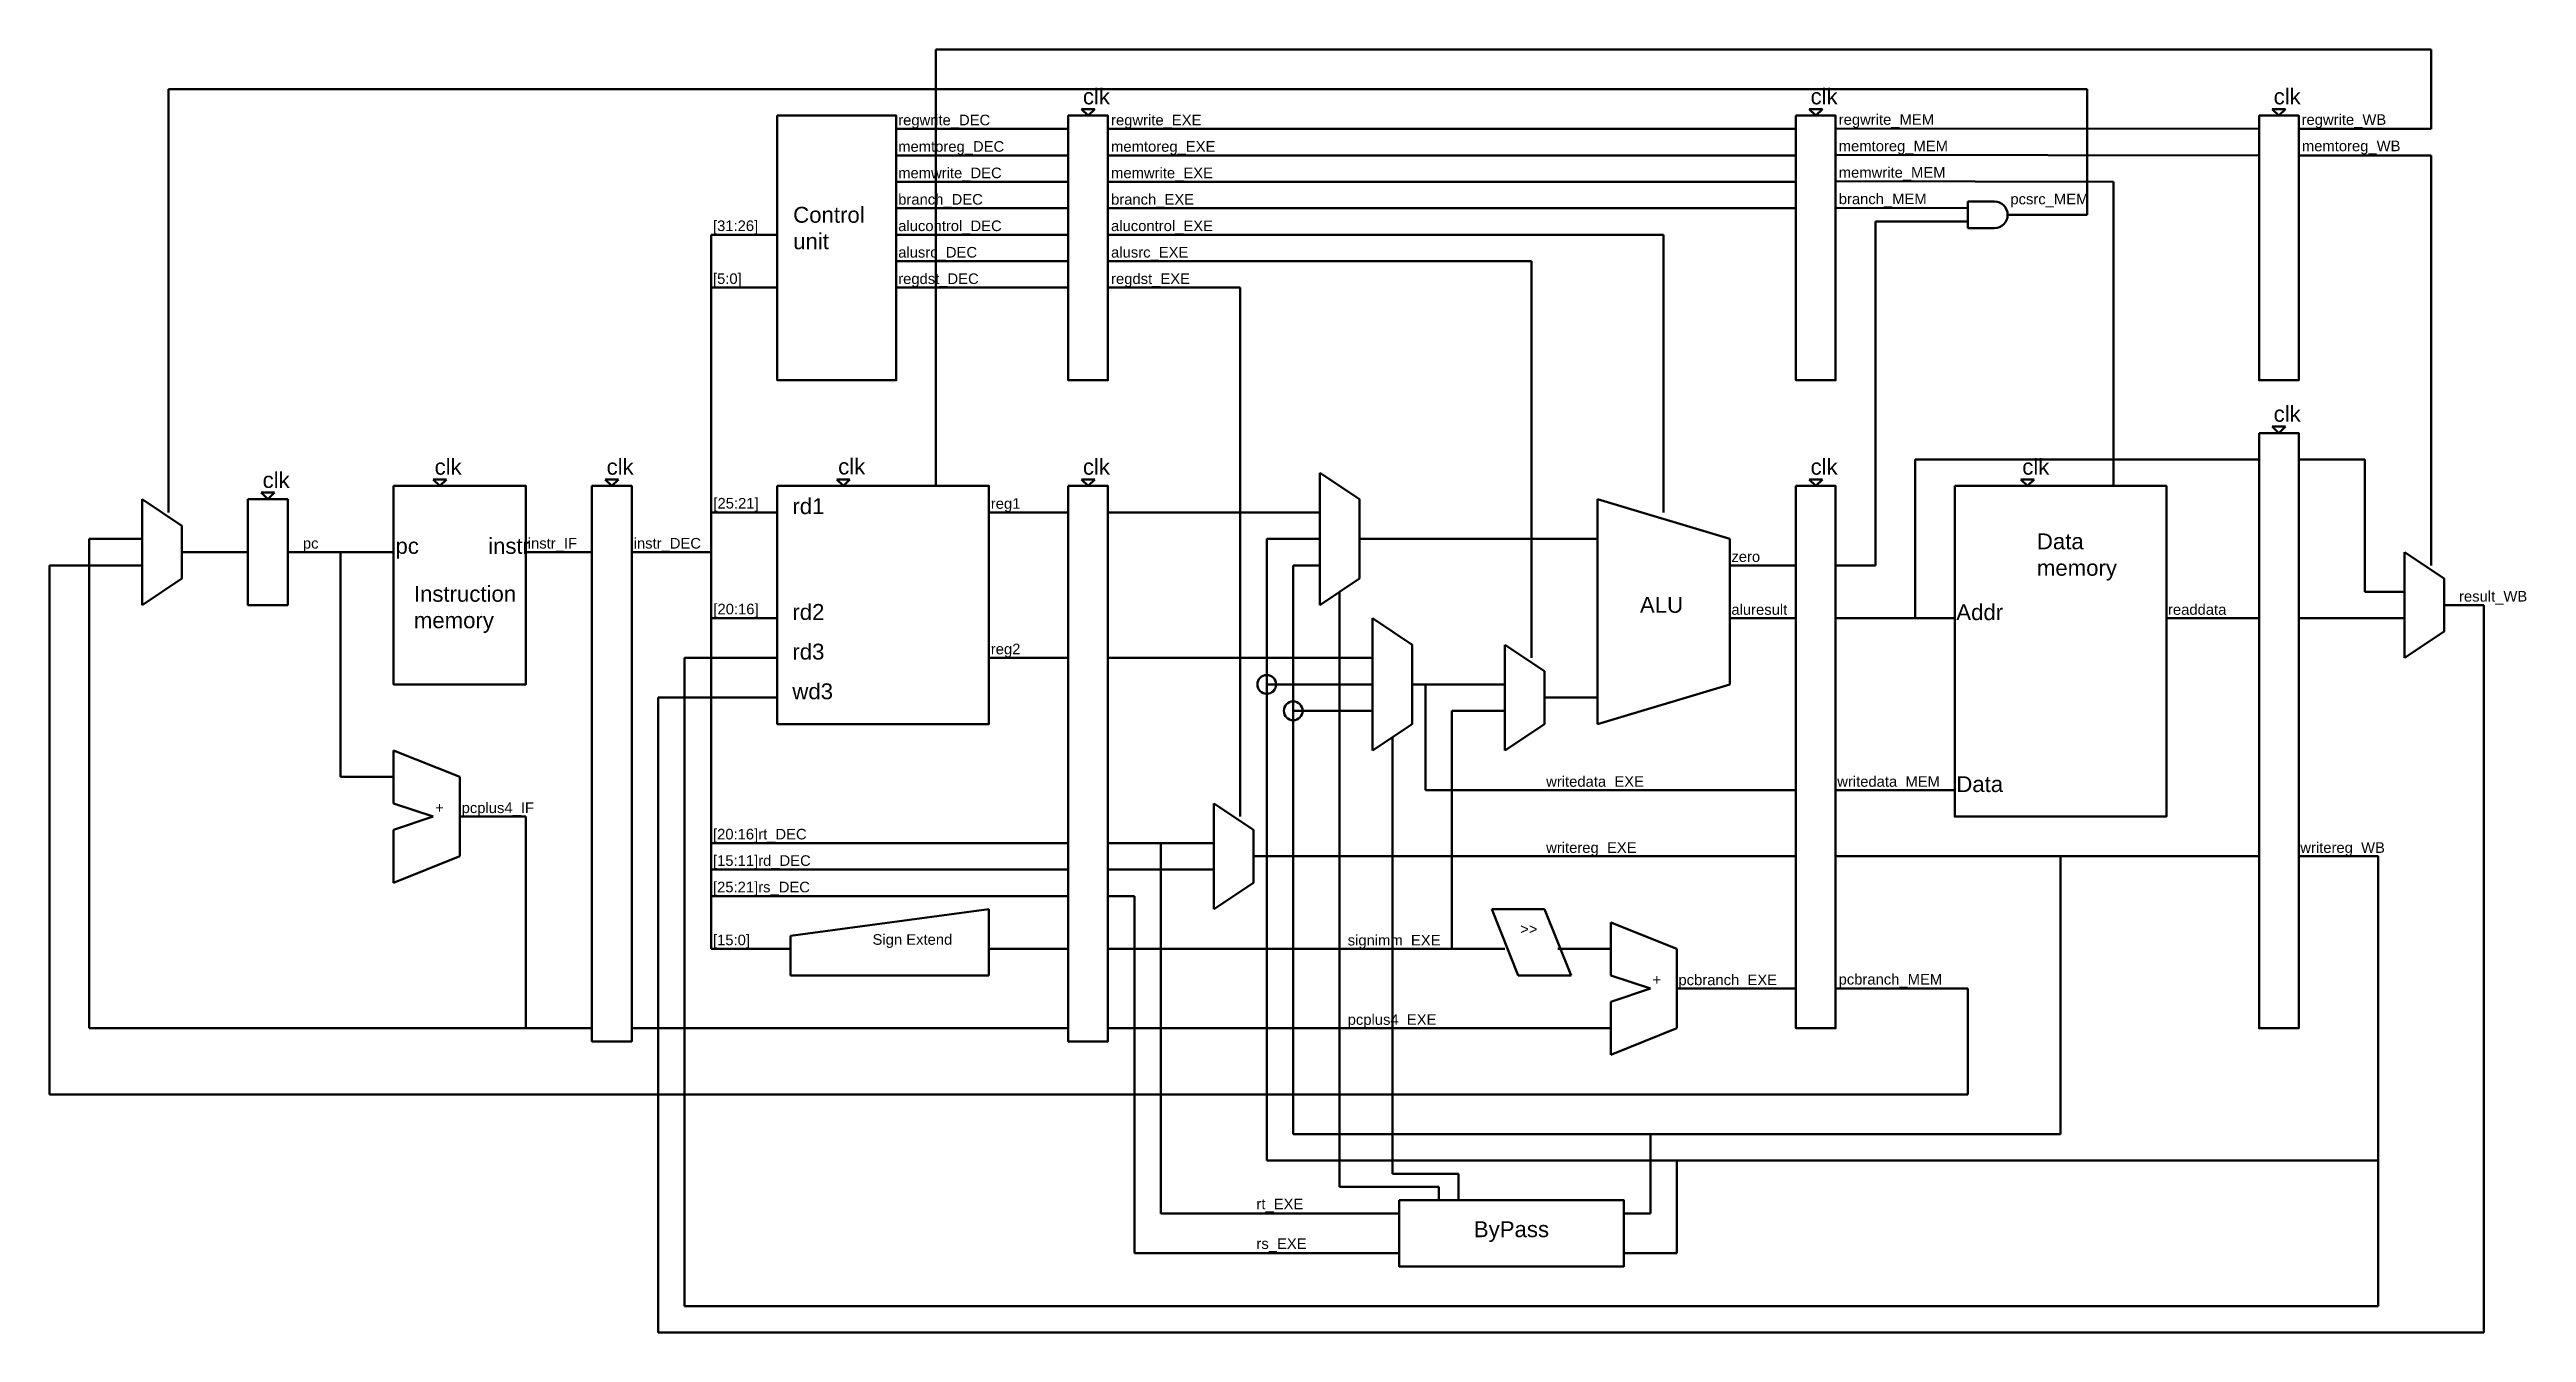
# Model space of a CAD drawing. Header units: inches. Extents: x 10 to 103.6, y 14 to 62.5.
import ezdxf

# ---------------------------------------------------------------- set-up
doc = ezdxf.new("R2010")
doc.units = ezdxf.units.IN
doc.header["$MEASUREMENT"] = 0
doc.styles.get("Standard").update_dxf_attribs({"font": 'arial.ttf'})

msp = doc.modelspace()

# ---------------------------------------------------------------- linework, layer by layer
at = {"color": 177, "lineweight": 50, "true_color": 0x293189}
for p, q in [((100, 62.5), (43.5, 62.5)), ((43.5, 62.5), (43.5, 46)), ((100, 59.5), (100, 62.5)), ((87, 61), (14.5, 61)), ((14.5, 61), (14.5, 45)), ((87, 56.25), (87, 61)), ((42, 59.5), (48.5, 59.5)), ((50.045, 59.5), (76, 59.5)), ((77.545, 59.519), (93.5, 59.5)), ((95, 59.5), (100, 59.5)), ((42, 58.5), (48.5, 58.5)), ((50.045, 58.5), (76, 58.5)), ((77.545, 58.519), (93.5, 58.5)), ((100, 58.5), (95, 58.5)), ((100, 43), (100, 58.5)), ((42, 57.5), (48.5, 57.5)), ((50.045, 57.5), (76, 57.5)), ((77.545, 57.519), (88, 57.5)), ((88, 46), (88, 57.5)), ((42, 56.5), (48.5, 56.5)), ((50.045, 56.5), (76, 56.5)), ((77.545, 56.519), (82.5, 56.5)), ((84, 56.25), (87, 56.25)), ((42, 55.5), (48.5, 55.5)), ((50.045, 55.5), (71, 55.5)), ((71, 45), (71, 55.5)), ((42, 54.5), (48.5, 54.5)), ((50.045, 54.5), (66, 54.5)), ((66, 39.5), (66, 54.5)), ((42, 53.5), (48.5, 53.5)), ((50.045, 53.5), (55, 53.5)), ((55, 33.5), (55, 53.5)), ((58.75, 42), (58.75, 19.5)), ((60.75, 36.5), (60.75, 20)), ((60.75, 20), (63.25, 20)), ((63.25, 20), (63.25, 19)), ((58.75, 19.5), (62.5, 19.5)), ((62.5, 19.5), (62.5, 19))]:
    msp.add_line(p, q, dxfattribs=at)
at = {"lineweight": 50}
for p, q in [((49.25, 60), (49, 60.25)), ((49, 60.25), (49.5, 60.25)), ((49.5, 60.25), (49.25, 60.25)), ((49.5, 60.25), (49.25, 60)), ((76.75, 60), (76.5, 60.25)), ((76.5, 60.25), (77, 60.25)), ((77, 60.25), (76.75, 60.25)), ((77, 60.25), (76.75, 60)), ((94.25, 60), (94, 60.25)), ((94, 60.25), (94.5, 60.25)), ((94.5, 60.25), (94.25, 60.25)), ((94.5, 60.25), (94.25, 60)), ((83.5, 56.75), (82.5, 56.75)), ((82.5, 56.75), (82.5, 55.75)), ((82.5, 55.75), (83.5, 55.75)), ((94.25, 48), (94, 48.25)), ((94, 48.25), (94.5, 48.25)), ((94.5, 48.25), (94.25, 48.25)), ((94.5, 48.25), (94.25, 48)), ((24.75, 46), (24.5, 46.25)), ((24.5, 46.25), (25, 46.25)), ((25, 46.25), (24.75, 46.25)), ((25, 46.25), (24.75, 46)), ((31.25, 46), (31, 46.25)), ((31, 46.25), (31.5, 46.25)), ((31.5, 46.25), (31.25, 46.25)), ((31.5, 46.25), (31.25, 46)), ((40, 46), (39.75, 46.25)), ((39.75, 46.25), (40.25, 46.25)), ((40.25, 46.25), (40, 46.25)), ((40.25, 46.25), (40, 46)), ((49.25, 46), (49, 46.25)), ((49, 46.25), (49.5, 46.25)), ((49.5, 46.25), (49.25, 46.25)), ((49.5, 46.25), (49.25, 46)), ((58, 46.5), (59.5, 45.5)), ((58, 41.5), (58, 46.5)), ((76.75, 46), (76.5, 46.25)), ((76.5, 46.25), (77, 46.25)), ((77, 46.25), (76.75, 46.25)), ((77, 46.25), (76.75, 46)), ((84.75, 46), (84.5, 46.25)), ((84.5, 46.25), (85, 46.25)), ((85, 46.25), (84.75, 46.25)), ((85, 46.25), (84.75, 46)), ((13.5, 45.5), (13.5, 41.5)), ((15, 44.5), (13.5, 45.5)), ((18.25, 45.5), (18, 45.75)), ((18, 45.75), (18.5, 45.75)), ((18.5, 45.75), (18.25, 45.75)), ((18.5, 45.75), (18.25, 45.5)), ((59.5, 45.5), (59.5, 42.5)), ((68.5, 45.5), (68.5, 37)), ((73.5, 44), (68.5, 45.5)), ((15, 42.5), (15, 44.5)), ((73.5, 38.5), (73.5, 44)), ((99, 43.5), (99, 39.5)), ((100.5, 42.5), (99, 43.5)), ((13.5, 41.5), (15, 42.5)), ((59.5, 42.5), (58, 41.5)), ((100.5, 40.5), (100.5, 42.5)), ((60, 41), (61.5, 40)), ((60, 36), (60, 41)), ((99, 39.5), (100.5, 40.5)), ((61.5, 40), (61.5, 37)), ((65, 40), (65, 36)), ((66.5, 39), (65, 40)), ((66.5, 37), (66.5, 39)), ((68.5, 37), (73.5, 38.5)), ((61.5, 37), (60, 36)), ((65, 36), (66.5, 37)), ((23, 36), (23, 34)), ((25.5, 35), (23, 36)), ((25.5, 32), (25.5, 35)), ((23, 34), (24.5, 33.5)), ((54, 34), (54, 30)), ((55.5, 33), (54, 34)), ((24.5, 33.5), (23, 33)), ((23, 33), (23, 31)), ((55.5, 31), (55.5, 33)), ((23, 31), (25.5, 32)), ((54, 30), (55.5, 31)), ((38, 29), (45.5, 30)), ((45.5, 30), (45.5, 27.5)), ((64.5, 30), (65.5, 27.5)), ((66.5, 30), (64.5, 30)), ((67.5, 27.5), (66.5, 30)), ((69, 29.5), (69, 27.5)), ((71.5, 28.5), (69, 29.5)), ((38, 27.5), (38, 29)), ((71.5, 25.5), (71.5, 28.5)), ((45.5, 27.5), (38, 27.5)), ((65.5, 27.5), (67.5, 27.5)), ((69, 27.5), (70.5, 27)), ((70.5, 27), (69, 26.5)), ((69, 26.5), (69, 24.5)), ((56, 25.5), (59, 25.5)), ((69, 24.5), (71.5, 25.5))]:
    msp.add_line(p, q, dxfattribs=at)
at = {"color": 2, "lineweight": 50, "true_color": 0xf1eb1f}
for p, q in [((35, 43.5), (35, 55.5)), ((35, 55.5), (37.5, 55.5)), ((35, 53.5), (37.5, 53.5)), ((35, 45), (37.5, 45)), ((45.5, 45), (48.5, 45)), ((32, 43.5), (35, 43.5)), ((35, 43.5), (35, 28.5)), ((35, 41), (37.5, 41)), ((45.5, 39.5), (48.5, 39.5)), ((35, 32.5), (48.5, 32.5)), ((35, 31.5), (48.5, 31.5)), ((35, 30.5), (48.5, 30.5)), ((35, 28.5), (38, 28.5)), ((45.5, 28.5), (48.5, 28.5)), ((32, 25.5), (48.5, 25.5))]:
    msp.add_line(p, q, dxfattribs=at)
at = {"color": 30, "lineweight": 50, "true_color": 0xf26722}
for p, q in [((79, 43), (79, 56)), ((79, 56), (82.5, 56)), ((80.5, 41), (80.5, 47)), ((80.5, 47), (93.5, 47)), ((13.5, 43), (10, 43)), ((10, 43), (10, 23)), ((57, 21.5), (57, 43)), ((57, 43), (58, 43)), ((77.5, 43), (79, 43)), ((77.5, 41), (82, 41)), ((90, 41), (93.5, 41)), ((57, 37.5), (60, 37.5)), ((77.5, 34.5), (82, 34.5)), ((77.5, 32), (93.5, 32)), ((86, 32), (86, 21.5)), ((77.5, 27), (82.5, 27)), ((82.5, 27), (82.5, 23)), ((82.5, 23), (10, 23)), ((86, 21.5), (57, 21.5)), ((70.5, 21.5), (70.5, 18.5)), ((70.5, 18.5), (69.5, 18.5))]:
    msp.add_line(p, q, dxfattribs=at)
at = {"color": 4, "lineweight": 50}
for p, q in [((95, 47), (97.5, 47)), ((97.5, 47), (97.5, 42)), ((56, 20.5), (56, 44)), ((56, 44), (58, 44)), ((97.5, 42), (99, 42)), ((100.5, 41.5), (102, 41.5)), ((102, 41.5), (102, 14)), ((95, 41), (99, 41)), ((35, 39.5), (34, 39.5)), ((34, 39.5), (34, 15)), ((35, 39.5), (37.5, 39.5)), ((56, 38.5), (60, 38.5)), ((35, 38), (33, 38)), ((33, 38), (33, 14)), ((35, 38), (37.5, 38)), ((95, 32), (98, 32)), ((98, 32), (98, 15)), ((98, 20.5), (56, 20.5)), ((71.5, 20.5), (71.5, 17)), ((71.5, 17), (69.5, 17)), ((98, 15), (34, 15)), ((102, 14), (33, 14))]:
    msp.add_line(p, q, dxfattribs=at)
at = {"color": 114, "lineweight": 50, "true_color": 0x139b48}
for p, q in [((50, 45), (58, 45)), ((59.5, 44), (68.5, 44)), ((73.5, 43), (76, 43)), ((73.5, 41), (76, 41)), ((50, 39.5), (60, 39.5)), ((61.5, 38.5), (65, 38.5)), ((62, 38.5), (62, 34.5)), ((65, 37.5), (63, 37.5)), ((63, 37.5), (63, 28.5)), ((66.5, 38), (68.5, 38)), ((62, 34.5), (76, 34.5)), ((50, 32.5), (54, 32.5)), ((52, 32.5), (52, 18.5)), ((55.5, 32), (76, 32)), ((50, 31.5), (54, 31.5)), ((50, 30.5), (51, 30.5)), ((51, 30.5), (51, 17)), ((50, 28.5), (65, 28.5)), ((67, 28.5), (69, 28.5)), ((71.5, 27), (76, 27)), ((69, 25.5), (50, 25.5)), ((52, 18.5), (61, 18.5)), ((51, 17), (61, 17))]:
    msp.add_line(p, q, dxfattribs=at)
at = {"color": 242, "lineweight": 50, "true_color": 0xcd2027}
for p, q in [((11.5, 25.5), (11.5, 44)), ((11.5, 44), (13.5, 44)), ((21, 43.5), (21, 35)), ((21, 35), (23, 35)), ((25.5, 33.5), (28, 33.5)), ((28, 33.5), (28, 25.5)), ((28, 25.5), (11.5, 25.5)), ((28, 25.5), (30.5, 25.5))]:
    msp.add_line(p, q, dxfattribs=at)
at = {"color": 240, "lineweight": 50, "true_color": 0xed1f24}
for p, q in [((15, 43.5), (17.5, 43.5)), ((23, 43.5), (19, 43.5)), ((28, 43.5), (30.5, 43.5))]:
    msp.add_line(p, q, dxfattribs=at)
at = {"lineweight": 50}
for points in [[(37.5, 60), (42, 60), (42, 50), (37.5, 50)], [(48.5, 60), (50, 60), (50, 50), (48.5, 50)], [(76, 60), (77.5, 60), (77.5, 50), (76, 50)], [(93.5, 60), (95, 60), (95, 50), (93.5, 50)], [(93.5, 48), (95, 48), (95, 25.5), (93.5, 25.5)], [(23, 46), (28, 46), (28, 38.5), (23, 38.5)], [(30.5, 46), (32, 46), (32, 25), (30.5, 25)], [(37.5, 46), (45.5, 46), (45.5, 37), (37.5, 37)], [(48.5, 46), (50, 46), (50, 25), (48.5, 25)], [(76, 46), (77.5, 46), (77.5, 25.5), (76, 25.5)], [(82, 46), (90, 46), (90, 33.5), (82, 33.5)], [(17.5, 45.5), (19, 45.5), (19, 41.5), (17.5, 41.5)], [(61, 19), (69.5, 19), (69.5, 16.5), (61, 16.5)]]:
    msp.add_lwpolyline(points, close=True, dxfattribs=at)
for centre in [(56, 38.5), (57, 37.5)]:
    msp.add_circle(centre, 0.354, dxfattribs=at)
msp.add_arc((83.5, 56.25), 0.5, 270, 90, dxfattribs=at)

# ---------------------------------------------------------------- texts
at = {"lineweight": 50, "attachment_point": 1}
for s, width, heights, insert, char_height in [('clk', 2, [0], (49.052, 61.027), 0.6), ('clk', 2, [0], (76.552, 61.027), 0.6), ('clk', 2, [0], (94.052, 61.027), 0.6), ('regwrite_DEC', 2, [0], (42.072, 60.036), 0.4), ('regwrite_EXE', 2, [0], (50.117, 60.036), 0.4), ('regwrite_MEM', 2, [0], (77.617, 60.054), 0.4), ('regwrite_WB', 2, [0], (95.108, 60.051), 0.4), ('memtoreg_DEC', 2, [0], (42.072, 59.036), 0.4), ('memtoreg_EXE', 2, [0], (50.117, 59.036), 0.4), ('memtoreg_MEM', 2, [0], (77.617, 59.054), 0.4), ('memtoreg_WB', 2, [0], (95.119, 59.056), 0.4), ('memwrite_DEC', 2, [0], (42.072, 58.036), 0.4), ('memwrite_EXE', 2, [0], (50.117, 58.036), 0.4), ('memwrite_MEM', 2, [0], (77.617, 58.054), 0.4), ('Control^Junit', 3.11314, [3.564], (38.103, 56.552), 0.6), ('branch_DEC', 2, [0], (42.072, 57.036), 0.4), ('branch_EXE', 2, [0], (50.117, 57.036), 0.4), ('branch_MEM', 2, [0], (77.617, 57.054), 0.4), ('pcsrc_MEM', 2, [0], (84.103, 57.049), 0.4), ('[31:26]', 2, [0], (35.072, 56.038), 0.4), ('alucontrol_DEC', 2, [0], (42.072, 56.036), 0.4), ('alucontrol_EXE', 2, [0], (50.117, 56.036), 0.4), ('alusrc_DEC', 2, [0], (42.072, 55.036), 0.4), ('alusrc_EXE', 2, [0], (50.117, 55.036), 0.4), ('[5:0]', 2, [0], (35.072, 54.038), 0.4), ('regdst_DEC', 2, [0], (42.072, 54.036), 0.4), ('regdst_EXE', 2, [0], (50.117, 54.036), 0.4), ('clk', 2, [0], (94.052, 49.027), 0.6), ('clk', 2, [0], (24.552, 47.027), 0.6), ('clk', 2, [0], (31.052, 47.027), 0.6), ('clk', 2, [0], (39.803, 47.037), 0.6), ('clk', 2, [0], (49.052, 47.027), 0.6), ('clk', 2, [0], (76.552, 47.027), 0.6), ('clk', 2, [0], (84.552, 47.027), 0.6), ('clk', 2, [0], (18.052, 46.527), 0.6), ('[25:21]', 2, [0], (35.088, 45.548), 0.4), ('rd1', 2, [0], (38.072, 45.538), 0.6), ('reg1', 2, [0], (45.572, 45.538), 0.4), ('instr', 2, [0], (26.574, 44.035), 0.6), ('instr_IF', 2, [0], (28.074, 44.035), 0.4), ('instr_DEC', 2, [0], (32.074, 44.035), 0.4), ('Data memory', 2, [0], (85.104, 44.207), 0.6), ('pc', 2, [0], (19.574, 44.035), 0.4), ('pc', 2, [0], (23.074, 44.035), 0.6), ('zero', 2, [0], (73.559, 43.53), 0.4), ('Instruction ^Jmemory', 2, [0], (23.768, 42.224), 0.6), ('[20:16]', 2, [0], (35.088, 41.548), 0.4), ('rd2', 2, [0], (38.072, 41.538), 0.6), ('ALU', 3.14305, [1.173], (70.103, 41.807), 0.6), ('aluresult', 2, [0], (73.559, 41.53), 0.4), ('Addr', 2, [0], (82.059, 41.53), 0.6), ('readdata', 2, [0], (90.059, 41.53), 0.4), ('result_WB', 2, [0], (101.059, 42.03), 0.4), ('rd3', 2, [0], (38.072, 40.038), 0.6), ('reg2', 2, [0], (45.572, 40.038), 0.4), ('wd3', 2, [0], (38.072, 38.538), 0.6), ('writedata_EXE', 2, [0], (66.559, 35.03), 0.4), ('writedata_MEM', 2, [0], (77.559, 35.03), 0.4), ('Data', 2, [0], (82.059, 35.03), 0.6), ('+', 2, [0], (24.575, 34.039), 0.4), ('pcplus4_IF', 2, [0], (25.574, 34.035), 0.4), ('\\pxi-3,l4,t6;[20:16]rt_DEC', 4.27529, [0], (34.672, 33.039), 0.4), ('\\pxi-3,l4,t0,6;[15:11]rd_DEC', 4.27529, [0], (34.672, 32.039), 0.4), ('writereg_EXE', 2, [0], (66.559, 32.53), 0.4), ('writereg_WB', 2, [0], (95.059, 32.53), 0.4), ('\\pxi-3,l4,t6;[25:21]rs_DEC', 4.27529, [0], (34.672, 31.039), 0.4), ('\\pxi-3,l4,t6;[15:0]', 4.27529, [0], (34.672, 29.039), 0.4), ('Sign Extend', 3.14305, [1.173], (41.103, 29.057), 0.4), ('signimm_EXE', 2, [0], (59.059, 29.03), 0.4), ('>>', 2, [0], (65.577, 29.453), 0.4), ('+', 2, [0], (70.575, 27.539), 0.4), ('pcbranch_EXE', 2, [0], (71.559, 27.53), 0.4), ('pcbranch_MEM', 2, [0], (77.611, 27.552), 0.4), ('pcplus4_EXE', 2, [0], (59.059, 26.03), 0.4), ('\\pxi-3,l4,t6;rt_EXE', 4.27529, [0], (55.211, 19.058), 0.4), ('ByPass', 2, [0], (63.827, 18.203), 0.6), ('\\pxi-3,l4,t6;rs_EXE', 4.27529, [0], (55.211, 17.558), 0.4)]:
    msp.add_mtext_dynamic_manual_height_columns(s, width=width, gutter_width=1, heights=heights, dxfattribs=dict(at, insert=insert, char_height=char_height))

doc.saveas('drawing.dxf')
